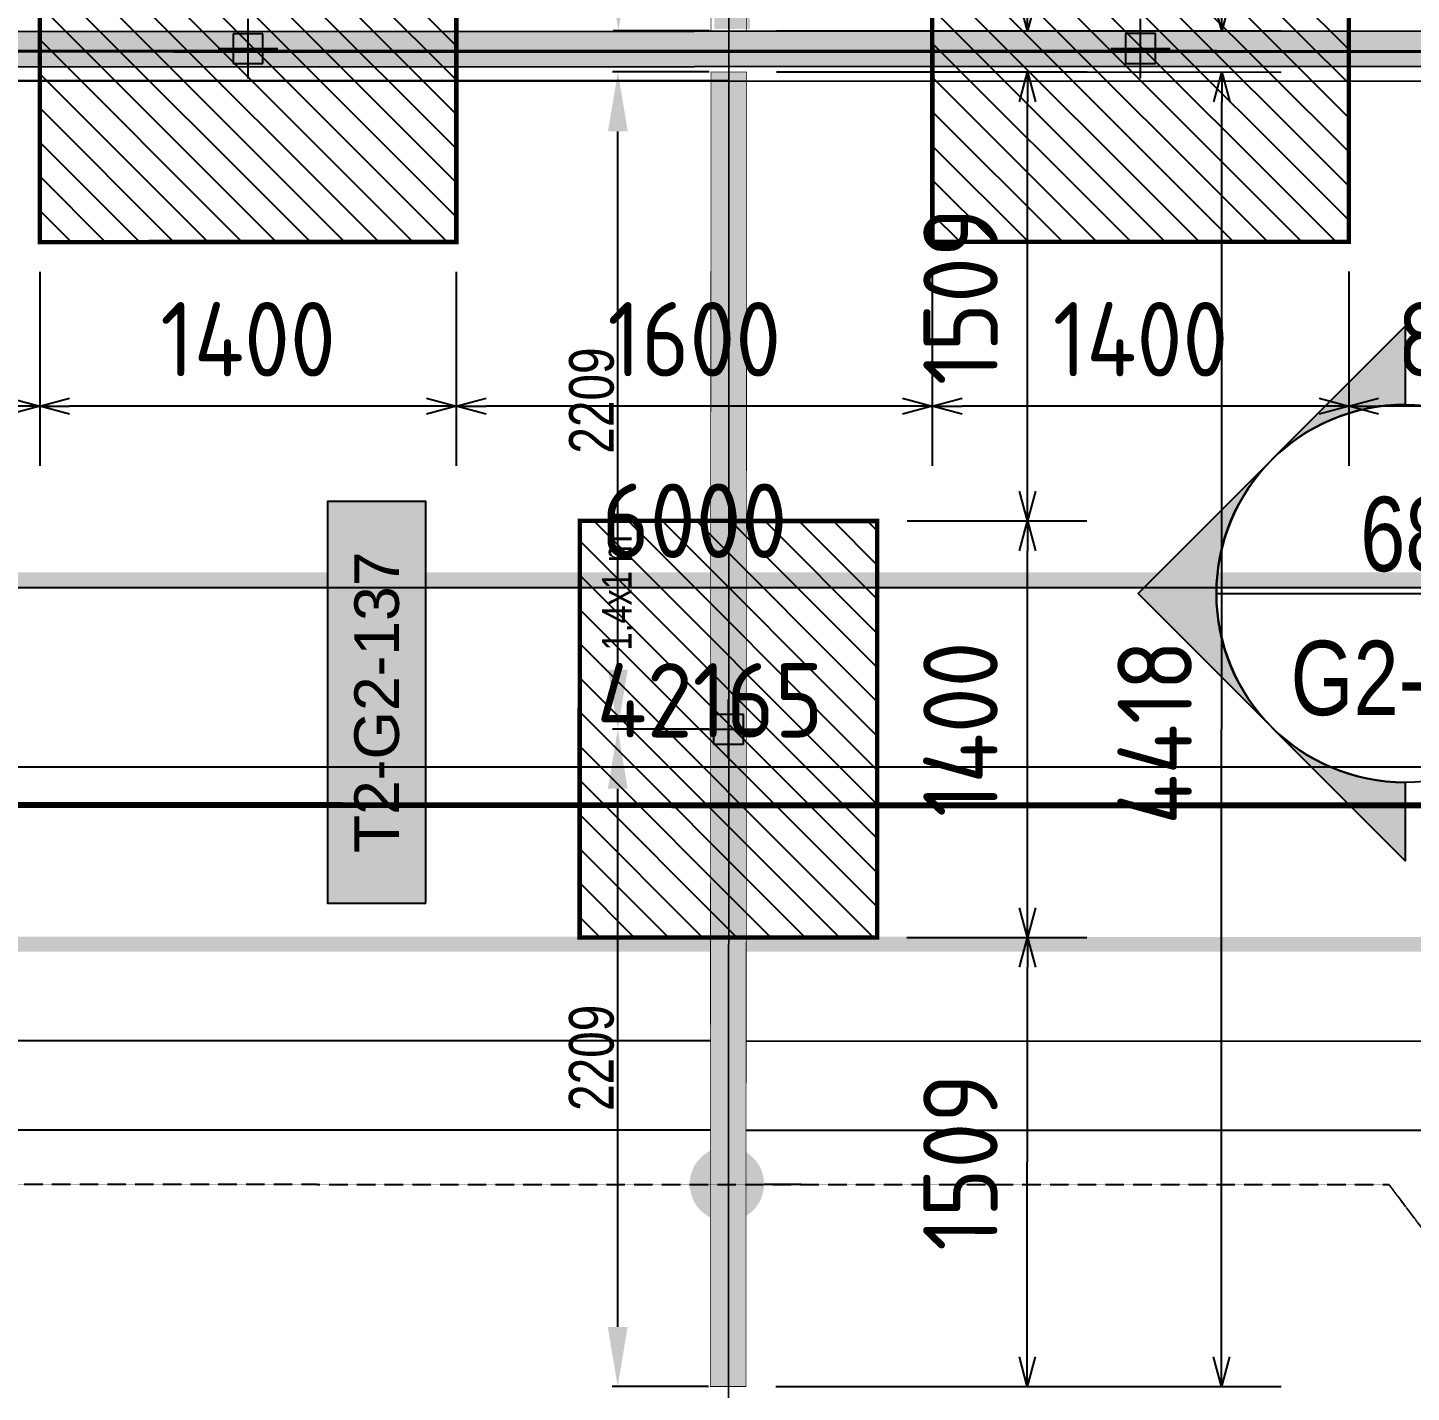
# Model space of a CAD drawing. Header units: centimetres. Extents: x -6122352 to 6876996, y -1694241 to 2592194.
# Drawn here: x 237728 to 242380, y -46698 to -42112 of the extents above; entities that cross this region are included whole.
import ezdxf
from ezdxf.enums import TextEntityAlignment as Align
from ezdxf.xclip import XClip

# ---------------------------------------------------------------- set-up
doc = ezdxf.new("R2010")
doc.units = ezdxf.units.CM
doc.header["$MEASUREMENT"] = 0
doc.header["$XCLIPFRAME"] = 2
doc.header["$PDMODE"] = 66
doc.header["$PDSIZE"] = 100
for name, pattern in [('CENTER', [2, 1.25, -0.25, 0.25, -0.25]), ('DASHED2', [0.375, 0.25, -0.125]), ('DU23023_KAA_00_XX_M2_TR_KPTB_0024$0$DU23023_KAA_00_XX_M2_TR_XRBS_0024$0$PHANTOM2', [1.25, 0.625, -0.125, 0.125, -0.125, 0.125, -0.125]), ('XR-AR-END-SETTING OUT PLAN$0$23261-XR-AR-SI-GF$0$HIDDEN', [0.375, 0.25, -0.125])]:
    doc.linetypes.add(name, pattern=pattern)
doc.layers.get('Defpoints').update_dxf_attribs({"color": 255, "linetype": 'CENTER'})
for name, color, linetype in [('00-MI-DIM', 7, 'Continuous'), ('23585-XR-AR-BOUNDARY WALLS AND SETBACKS$0$setback', 7, 'XR-AR-END-SETTING OUT PLAN$0$23261-XR-AR-SI-GF$0$HIDDEN'), ('@MI-FOOTINGS', 7, 'Continuous'), ('@MI-MEP', 7, 'Continuous'), ('@MI-REF LAYER', 7, 'Continuous'), ('@MI-TYPE-02', 6, 'Continuous'), ('B_TH_4', 7, 'Continuous'), ('PANEL-TAGS', 7, 'Continuous'), ('XR-AR-MID-SETTING OUT FOR MASTER$0$23585-XR-AR-MID-GROUND FLOOR$0$A-Flor-Strs', 1, 'Continuous')]:
    doc.layers.add(name, color=color, linetype=linetype)
doc.layers.add('08-Compound Wall-2', color=6, linetype='Continuous', lineweight=25, true_color=0xff00ff)
doc.layers.add('23585-XR-AR-DAMAC PLOT LIMITS$0$1-Mid units', color=41, linetype='Continuous', lineweight=5)
doc.layers.add('A-ANNO-TEXT', color=3, linetype='Continuous', lineweight=25)
doc.styles.add('Arial Narrow', font='ARIALN.TTF', dxfattribs={"width": 0.95, "height": 500})
doc.styles.add('JWC 1.50MM', font='GOTHIC.TTF', dxfattribs={"width": 0.8, "height": 1.5})
doc.styles.add('PANELTAG_STYLE', font='arial.ttf')
doc.styles.add('Schueco-BEMSTIL', font='isocpeur.ttf', dxfattribs={"width": 0.9})
doc.dimstyles.new('JWC - 1.5', dxfattribs={"dimtxt": 1.5, "dimasz": 2, "dimexe": 0.18, "dimexo": 0.06, "dimgap": 0.09, "dimtad": 1, "dimtoh": 1, "dimdec": 0, "dimzin": 0, "dimdsep": 46, "dimtxsty": 'JWC 1.50MM', "dimcen": 0.09, "dimclrd": 1, "dimclre": 1, "dimclrt": 2, "dimadec": 0, "dimazin": 0, "dimtfac": 1, "dimtdec": 0, "dimtofl": 0, "dimtmove": 0, "dimatfit": 3, "dimfxl": 30, "dimtolj": 1, "dimtzin": 0, "dimarcsym": 0})
doc.dimstyles.new('MI- JWC-TXT-2.5 MM', dxfattribs={"dimscale": 1.5, "dimtxt": 2.5, "dimasz": 1, "dimexe": 2, "dimexo": 1, "dimgap": 1, "dimtad": 1, "dimdec": 0, "dimdsep": 46, "dimtxsty": 'Schueco-BEMSTIL', "dimblk": 'OPEN30', "dimcen": 0, "dimdle": 2, "dimclrd": 140, "dimclre": 8, "dimclrt": 40, "dimadec": 0, "dimazin": 2, "dimtfac": 1, "dimtdec": 0, "dimtix": 1, "dimtmove": 2, "dimatfit": 3, "dimldrblk": 'OPEN', "dimfxl": 2, "dimlwd": -1, "dimlwe": -1, "dimarcsym": 0})
pattern_1 = [(45, (0, 0), (-57.45242597140699, 57.45242597140699), [])]

# ---------------------------------------------------------------- blocks, each defined once
blk = doc.blocks.new('23585-XR-AR-BOUNDARY WALLS AND SETBACKS')
at = {"layer": '08-Compound Wall-2'}
blk.add_lwpolyline([(496616.8231879327, 2769044.626639028), (496599.2025099689, 2769060.773284132), (496593.1572281161, 2769054.175941397), (496589.1040300782, 2769049.752343539), (496585.0504298009, 2769045.328343235), (496580.9970299393, 2769040.904543388), (496576.9436284183, 2769036.480941726), (496570.8297860651, 2769029.808472176), (496588.451056921, 2769013.662229657)], dxfattribs=at)
at = {"layer": '23585-XR-AR-BOUNDARY WALLS AND SETBACKS$0$setback', "ltscale": 40, "const_width": 0.05}
blk.add_lwpolyline([(496589.3042704653, 2769016.813751923), (496574.9270819985, 2769029.987465308), (496579.081752577, 2769034.521751822), (496583.1351982165, 2769038.945401632), (496587.1885940474, 2769043.36919708), (496591.2422023872, 2769047.793206184), (496595.2953435249, 2769052.216741944), (496599.448957163, 2769056.749667525), (496613.8257116083, 2769043.575580135), (496609.6727737097, 2769039.043074088), (496605.6193757943, 2769034.619476363), (496601.5657508896, 2769030.195649182), (496597.5123508899, 2769025.771849183), (496593.4589551392, 2769021.34805382)], close=True, dxfattribs=at)
blk = doc.blocks.new('A$C9d9485f6')
at = {"layer": 'A-ANNO-TEXT', "rotation": 312.4881850805905}
blk.add_blockref('23585-XR-AR-BOUNDARY WALLS AND SETBACKS', (-2377088.534775567, -1504219.252137818), dxfattribs=at)
blk = doc.blocks.new('23585-XR-AR-DAMAC PLOT LIMITS')
at = {"layer": '23585-XR-AR-DAMAC PLOT LIMITS$0$1-Mid units', "color": 251, "true_color": 0x636466}
for points in [[(496584.9767000005, 2769045.3959), (496567.2817000002, 2769061.6097), (496571.3350999998, 2769066.033299999), (496589.0302999998, 2769049.8199)], [(496580.9232999999, 2769040.972100001), (496563.2280999999, 2769057.185900001), (496567.2817000002, 2769061.6097), (496584.9767000005, 2769045.3959)], [(496584.9767000005, 2769045.3959), (496589.0302999998, 2769049.8199), (496606.7253, 2769033.6061), (496602.6716999998, 2769029.1823)], [(496580.9232999999, 2769040.972100001), (496584.9767000005, 2769045.3959), (496602.6716999998, 2769029.1823), (496598.6183000002, 2769024.7585)]]:
    blk.add_lwpolyline(points, close=True, dxfattribs=at)
blk = doc.blocks.new('A$Cf093b529')
at = {"layer": 'A-ANNO-TEXT'}
blk.add_blockref('23585-XR-AR-DAMAC PLOT LIMITS', (-495391.9901121984, -2768603.441896566), dxfattribs=at)
blk = doc.blocks.new('XR-AR-MID-SETTING OUT FOR MASTER')
at = {"layer": 'XR-AR-MID-SETTING OUT FOR MASTER$0$23585-XR-AR-MID-GROUND FLOOR$0$A-Flor-Strs', "color": 8}
for p, q in [((60.05534254956096, 20672.92354680672), (5940.045863168596, 20672.65234583314)), ((60.04151019822535, 20372.92400187173), (5940.031380742199, 20372.65280095958))]:
    blk.add_line(p, q, dxfattribs=at)
blk = doc.blocks.new('MID UNIT')
at = {"xscale": 0.001, "yscale": 0.001, "zscale": 0.001}
blk.add_blockref('XR-AR-MID-SETTING OUT FOR MASTER', (0, 0), dxfattribs=at)
blk = doc.blocks.new('TH_4')
at = {"xscale": -1}
blk.add_blockref('MID UNIT', (495814.3053798475, 2769130.514097063), dxfattribs=at)
blk.add_blockref('MID UNIT', (495814.3053798428, 2769130.514097063))
blk = doc.blocks.new('A$C780da55d')
at = {"layer": 'B_TH_4', "xscale": 1.000039159572381, "yscale": 1.000039159572381, "zscale": 1.000039159572381}
blk.add_blockref('TH_4', (-495814.0704651335, -2769239.302089663), dxfattribs=at)
blk = doc.blocks.new('23585-XR-AR-MALDIVE-2$0$TH_4')
blk.add_blockref('A$C780da55d', (495794.655359471, 2769130.864096801))
blk = doc.blocks.new('A$Ce1b57c37')
at = {"color": 1, "true_color": 0xeb0000, "const_width": 0.009999999999999998}
blk.add_lwpolyline([(33.14809512952343, 3.175623714923859e-05), (27.1480902954936, 2.741534262895584e-05), (21.14795034984127, 0.0001705361064523458), (15.1480929767713, 0.0003013100940734148), (9.147940682712942, 0.0001618568785488605), (0.0007176180370151997, 0.0002176063135266304), (0, 24.00040909252129), (9.14820589730516, 24.00016884296201), (15.14792815688998, 24.00018552900292), (21.1482155630365, 24.00017752288841), (27.148220396135, 24.00018186192028), (33.1480777701363, 24.00005108956248), (42.29799145227298, 24.00001933355816), (42.29800881072879, -2.328306436538696e-10)], close=True, dxfattribs=at)
blk = doc.blocks.new('A$C4721b5b5')
at = {"color": 1, "true_color": 0xeb0000, "const_width": 0.01}
blk.add_lwpolyline([(33.14992066984996, -2.328306436538696e-10), (27.15006329584867, 0.0001013341825455427), (21.14992334786803, 0.0002150123473256826), (15.14991851570085, 0.0001812328118830919), (9.149913681205362, 0.0001474525779485703), (0, 0.0001343116164207458), (0.0001474521122872829, 24.00014129909687), (9.150061134248972, 24.00015443982556), (15.14991850918159, 24.00005310680717), (21.14992334181443, 24.00008688610978), (27.15021074842662, 24.00010832236148), (33.14993300801143, 24.00015444704331), (42.29813890578225, 23.99995908513665), (42.29729119408876, 0.0001242465805262327)], close=True, dxfattribs=at)
blk = doc.blocks.new('_Dot')
at = {"color": 0, "linetype": 'ByBlock', "lineweight": -2}
blk.add_line((-0.5, 0), (-1, 0), dxfattribs=at)
at = {"color": 0, "linetype": 'ByBlock', "const_width": 0.5}
blk.add_lwpolyline([(-0.25, 0, 1), (0.25, 0, 1)], format="xyb", close=True, dxfattribs=at)
blk = doc.blocks.new('A$C112ef4d4')
at = {"color": 1, "true_color": 0xeb0000, "const_width": 0.01}
blk.add_lwpolyline([(37.1698325475445, -20.28184755099937), (31.16982771351468, -20.28185189189389), (25.16968776786234, -20.28170877089724), (19.16983039479237, -20.28157799737528), (13.16967810073402, -20.28171745035797), (4.022455036058091, -20.281661700923), (4.021737418021075, 3.718529785517603), (13.16994331532624, 3.71828953595832), (19.16966557491105, 3.718306221533567), (25.16995298105758, 3.718298215884715), (31.16995781415608, 3.71830255491659), (37.16981518815737, 3.718171782325953), (46.31972887029406, 3.718140026554465), (46.31974622921553, -20.28187930723652)], close=True, dxfattribs=at)
blk = doc.blocks.new('A$C01f2c052')
at = {"color": 1, "true_color": 0xeb0000, "const_width": 0.01}
blk.add_lwpolyline([(33.14992066984996, 0.6392779955640435), (27.15006329631433, 0.6393793299794197), (21.14992334786803, 0.6394930081441998), (15.14991851570085, 0.639459228143096), (9.149913681205362, 0.6394254481419921), (0, 0.6394123071804643), (0.0001474521122872829, 24.63941929489374), (9.150061134248972, 24.63943243538961), (15.14991850918159, 24.63933110237122), (21.14992334181443, 24.639364881441), (27.15021074842662, 24.6393863176927), (33.14993300801143, 24.63943244284019), (42.29813890578225, 24.6392370807007), (42.29729119408876, 0.6394022423774004)], close=True, dxfattribs=at)
blk = doc.blocks.new('_Open30')
at = {"color": 0, "linetype": 'ByBlock', "lineweight": -2}
for p, q in [((-1, 0.26794919), (0, 0)), ((0, 0), (-1, -0.26794919)), ((0, 0), (-1, 0))]:
    blk.add_line(p, q, dxfattribs=at)
blk = doc.blocks.new('*D3399')
at = {"layer": '@MI-TYPE-02', "color": 8, "transparency": 16777216}
for p, q in [((-4207.552780217461, -6261.734852100984), (-4207.552780217461, -7958.825535070674)), ((210.4862131411787, -6260.23905758107), (210.486213141179, -7958.825535070673))]:
    blk.add_line(p, q, dxfattribs=at)
at = {"layer": '@MI-TYPE-02', "color": 140, "transparency": 16777216}
blk.add_line((110.486213141179, -7758.825535070673), (-4107.552780217461, -7758.825535070674), dxfattribs=at)
at = {"layer": 'Defpoints', "color": 0, "transparency": 16777216}
for p in [(-4207.55278021746, -6161.734852100984), (210.4862131411792, -6160.23905758107), (-4207.55278021746, -7758.825535070675)]:
    blk.add_point(p, dxfattribs=at)
at = {"layer": '@MI-TYPE-02', "color": 140, "transparency": 16777216, "xscale": 100, "yscale": 100, "zscale": 100, "rotation": 180}
blk.add_blockref('_Open30', (-4207.552780217461, -7758.825535070674), dxfattribs=at)
at = {"layer": '@MI-TYPE-02', "color": 140, "transparency": 16777216, "xscale": 100, "yscale": 100, "zscale": 100}
blk.add_blockref('_Open30', (210.486213141179, -7758.825535070673), dxfattribs=at)
at = {"layer": '@MI-TYPE-02', "color": 40, "transparency": 16777216, "insert": (-1998.533283538141, -7533.825535070673), "char_height": 250, "attachment_point": 5, "style": 'Schueco-BEMSTIL'}
blk.add_mtext('4418', dxfattribs=at)
blk = doc.blocks.new('_Open')
at = {"color": 0, "linetype": 'ByBlock', "lineweight": -2}
for p, q in [((-1, 0.1666666666666667), (0, 0)), ((-1, -0.1666666666666667), (0, 0)), ((0, 0), (-1, 0))]:
    blk.add_line(p, q, dxfattribs=at)
blk = doc.blocks.new('*D3403')
at = {"layer": '@MI-TYPE-02', "color": 8, "transparency": 16777216}
for p, q in [((-8763.587747998012, -6260.112525587274), (-8763.63587426379, -7958.763245484304)), ((-4345.548798783101, -6261.732897245774), (-4345.596882686804, -7958.88841760841))]:
    blk.add_line(p, q, dxfattribs=at)
at = {"layer": '@MI-TYPE-02', "color": 140, "transparency": 16777216}
blk.add_line((-8663.63020789291, -7758.766078770082), (-4445.591216235653, -7758.885584483173), dxfattribs=at)
at = {"layer": 'Defpoints', "color": 0, "transparency": 16777216}
for p in [(-8763.584914792502, -6160.11252562741), (-4345.545965577591, -6161.732897285909), (-4345.591216275786, -7758.88841768868)]:
    blk.add_point(p, dxfattribs=at)
at = {"layer": '@MI-TYPE-02', "color": 140, "transparency": 16777216, "xscale": 100, "yscale": 100, "zscale": 100}
for p, rotation in [((-8763.630207852773, -7758.763245564574), 179.9983766928187), ((-4345.591216275788, -7758.88841768868), 359.9983766928187)]:
    blk.add_blockref('_Open30', p, dxfattribs=dict(at, rotation=rotation))
at = {"layer": '@MI-TYPE-02', "color": 40, "transparency": 16777216, "insert": (-6565.071490281434, -7533.82553516098), "char_height": 250, "attachment_point": 5, "rotation": 359.99837669281874, "style": 'Schueco-BEMSTIL'}
blk.add_mtext('4418', dxfattribs=at)
blk = doc.blocks.new('T2-SINGLE FOOTING')
at = {"layer": '@MI-FOOTINGS', "transparency": 33554679}
h = blk.add_hatch(dxfattribs=at)
h.set_pattern_fill('ANSI31', color=8, scale=650)
h.set_pattern_definition(pattern_1)
h.paths.add_polyline_path([(-700, 500), (700, 500), (700, -500), (-700, -500)])
at = {"layer": '@MI-FOOTINGS', "color": 62, "const_width": 15}
blk.add_lwpolyline([(-700, 500), (700, 500), (700, -500), (-700, -500)], close=True, dxfattribs=at)
at = {"layer": '@MI-FOOTINGS', "color": 30}
blk.add_point((0, 0), dxfattribs=at)
at = {"color": 94, "insert": (264.757293574512, 425.4484028802568), "char_height": 100, "attachment_point": 1, "style": 'Arial Narrow'}
blk.add_mtext_dynamic_manual_height_columns('1.4x1 m', width=1894.42419414164, gutter_width=2500, heights=[0], dxfattribs=at)
blk = doc.blocks.new('*D3405')
at = {"color": 1, "lineweight": -2, "transparency": 16777216}
for p, q in [((-8763.560173129517, -6034.112528178011), (-8763.560173129517, -5710.853828332969)), ((-6554.540698522062, -6034.922714007276), (-6554.540698522062, -5710.853828332969)), ((-8563.560173129517, -5728.853828332969), (-6754.540698522062, -5728.853828332969))]:
    blk.add_line(p, q, dxfattribs=at)
at = {"color": 1, "transparency": 16777216}
for points in [[(-8563.560173129517, -5695.520494999636), (-8563.560173129517, -5762.187161666302), (-8763.560173129517, -5728.853828332969)], [(-6754.540698522062, -5695.520494999636), (-6754.540698522062, -5762.187161666302), (-6554.540698522062, -5728.853828332969)]]:
    blk.add_solid(points, dxfattribs=at)
at = {"layer": 'Defpoints', "color": 0, "transparency": 16777216}
for p in [(-6554.540698522062, -5728.853828332969), (-8763.560173129517, -6040.112528178011), (-6554.540698522062, -6040.922714007276)]:
    blk.add_point(p, dxfattribs=at)
at = {"color": 2, "transparency": 16777216, "insert": (-7659.050435825789, -5641.08088475717), "char_height": 150, "attachment_point": 5, "style": 'JWC 1.50MM'}
blk.add_mtext('\\A1;2209', dxfattribs=at)
blk = doc.blocks.new('*D3407')
at = {"color": 1, "lineweight": -2, "transparency": 16777216}
for p, q in [((-6554.540698522062, -6034.922714007276), (-6554.540698522062, -5710.853828332969)), ((-4345.521223914577, -6035.732899836541), (-4345.521223914577, -5710.853828332969)), ((-6354.540698522062, -5728.853828332969), (-4545.521223914577, -5728.853828332969))]:
    blk.add_line(p, q, dxfattribs=at)
at = {"color": 1, "transparency": 16777216}
for points in [[(-6354.540698522062, -5695.520494999636), (-6354.540698522062, -5762.187161666302), (-6554.540698522062, -5728.853828332969)], [(-4545.521223914577, -5695.520494999636), (-4545.521223914577, -5762.187161666302), (-4345.521223914577, -5728.853828332969)]]:
    blk.add_solid(points, dxfattribs=at)
at = {"layer": 'Defpoints', "color": 0, "transparency": 16777216}
for p in [(-4345.521223914577, -5728.853828332969), (-6554.540698522062, -6040.922714007276), (-4345.521223914577, -6041.732899836541)]:
    blk.add_point(p, dxfattribs=at)
at = {"color": 2, "transparency": 16777216, "insert": (-5450.030961218319, -5641.08088475717), "char_height": 150, "attachment_point": 5, "style": 'JWC 1.50MM'}
blk.add_mtext('\\A1;2209', dxfattribs=at)
blk = doc.blocks.new('*D874')
at = {"color": 1, "lineweight": -2, "transparency": 16777216}
for p, q in [((-4207.551080294346, -6035.734854325201), (-4207.551080294346, -5712.476154480159)), ((-2009.031605686891, -6036.545040154466), (-2009.031605686891, -5712.476154480159)), ((-4007.551080294346, -5730.476154480159), (-2209.031605686891, -5730.476154480159))]:
    blk.add_line(p, q, dxfattribs=at)
at = {"color": 1, "transparency": 16777216}
for points in [[(-4007.551080294346, -5697.142821146826), (-4007.551080294346, -5763.809487813492), (-4207.551080294346, -5730.476154480159)], [(-2209.031605686891, -5697.142821146826), (-2209.031605686891, -5763.809487813492), (-2009.031605686891, -5730.476154480159)]]:
    blk.add_solid(points, dxfattribs=at)
at = {"layer": 'Defpoints', "color": 0, "transparency": 16777216}
for p in [(-2009.031605686891, -5730.476154480159), (-4207.551080294346, -6041.734854325201), (-2009.031605686891, -6042.545040154466)]:
    blk.add_point(p, dxfattribs=at)
at = {"color": 2, "transparency": 16777216, "insert": (-3108.291342990618, -5642.703210904359), "char_height": 150, "attachment_point": 5, "style": 'JWC 1.50MM'}
blk.add_mtext('\\A1;2199', dxfattribs=at)
blk = doc.blocks.new('*D3538')
at = {"color": 8, "transparency": 16777216}
for p, q in [((-8763.584914792504, -6260.11252562741), (-8763.584914792504, -7305.817373424536)), ((-7254.5530693536, -6700.922712731972), (-7254.5530693536, -7305.817373424536))]:
    blk.add_line(p, q, dxfattribs=at)
at = {"color": 140, "transparency": 16777216}
blk.add_line((-8663.584914792504, -7105.817373424536), (-7354.5530693536, -7105.817373424536), dxfattribs=at)
at = {"layer": 'Defpoints', "color": 0, "transparency": 16777216}
for p in [(-8763.584914792504, -6160.11252562741), (-7254.5530693536, -6600.922712731972), (-7254.5530693536, -7105.817373424536)]:
    blk.add_point(p, dxfattribs=at)
at = {"color": 140, "transparency": 16777216, "xscale": 100, "yscale": 100, "zscale": 100, "rotation": 180}
blk.add_blockref('_Open30', (-8763.584914792504, -7105.817373424536), dxfattribs=at)
at = {"color": 140, "transparency": 16777216, "xscale": 100, "yscale": 100, "zscale": 100}
blk.add_blockref('_Open30', (-7254.5530693536, -7105.817373424536), dxfattribs=at)
at = {"color": 40, "transparency": 16777216, "insert": (-8009.068992073052, -6880.817373424536), "char_height": 250, "attachment_point": 5, "style": 'Schueco-BEMSTIL'}
blk.add_mtext('1509', dxfattribs=at)
blk = doc.blocks.new('*D3539')
at = {"color": 8, "transparency": 16777216}
for p, q in [((-7254.5530693536, -6700.922712731972), (-7254.5530693536, -7305.817373424536)), ((-5854.5530693536, -6700.922712731972), (-5854.5530693536, -7305.817373424536))]:
    blk.add_line(p, q, dxfattribs=at)
at = {"color": 140, "transparency": 16777216}
blk.add_line((-7154.5530693536, -7105.817373424536), (-5954.5530693536, -7105.817373424536), dxfattribs=at)
at = {"layer": 'Defpoints', "color": 0, "transparency": 16777216}
for p in [(-7254.5530693536, -6600.922712731972), (-5854.5530693536, -6600.922712731972), (-5854.5530693536, -7105.817373424536)]:
    blk.add_point(p, dxfattribs=at)
at = {"color": 140, "transparency": 16777216, "xscale": 100, "yscale": 100, "zscale": 100, "rotation": 180}
blk.add_blockref('_Open30', (-7254.5530693536, -7105.817373424536), dxfattribs=at)
at = {"color": 140, "transparency": 16777216, "xscale": 100, "yscale": 100, "zscale": 100}
blk.add_blockref('_Open30', (-5854.5530693536, -7105.817373424536), dxfattribs=at)
at = {"color": 40, "transparency": 16777216, "insert": (-6554.5530693536, -6880.817373424536), "char_height": 250, "attachment_point": 5, "style": 'Schueco-BEMSTIL'}
blk.add_mtext('1400', dxfattribs=at)
blk = doc.blocks.new('*D3540')
at = {"color": 8, "transparency": 16777216}
for p, q in [((-4345.545965577592, -6261.732897285838), (-4345.545965577592, -7305.817373424532)), ((-5854.5530693536, -6700.922712731972), (-5854.5530693536, -7305.817373424532))]:
    blk.add_line(p, q, dxfattribs=at)
at = {"color": 140, "transparency": 16777216}
blk.add_line((-5754.5530693536, -7105.817373424532), (-4445.545965577592, -7105.817373424532), dxfattribs=at)
at = {"layer": 'Defpoints', "color": 0, "transparency": 16777216}
for p in [(-4345.545965577592, -6161.732897285838), (-5854.5530693536, -6600.922712731972), (-4345.545965577592, -7105.817373424532)]:
    blk.add_point(p, dxfattribs=at)
at = {"color": 140, "transparency": 16777216, "xscale": 100, "yscale": 100, "zscale": 100, "rotation": 180}
blk.add_blockref('_Open30', (-5854.5530693536, -7105.817373424532), dxfattribs=at)
at = {"color": 140, "transparency": 16777216, "xscale": 100, "yscale": 100, "zscale": 100}
blk.add_blockref('_Open30', (-4345.545965577592, -7105.817373424532), dxfattribs=at)
at = {"color": 40, "transparency": 16777216, "insert": (-5100.049517465596, -6880.817373424532), "char_height": 250, "attachment_point": 5, "style": 'Schueco-BEMSTIL'}
blk.add_mtext('1509', dxfattribs=at)
blk = doc.blocks.new('*D3541')
at = {"color": 8, "transparency": 16777216}
for p, q in [((-4207.552780217462, -6261.734852100984), (-4207.552780217462, -7305.817373424539)), ((-2698.543954446527, -6700.986955789936), (-2698.543954446527, -7305.817373424539))]:
    blk.add_line(p, q, dxfattribs=at)
at = {"color": 140, "transparency": 16777216}
blk.add_line((-4107.552780217462, -7105.817373424539), (-2798.543954446527, -7105.817373424539), dxfattribs=at)
at = {"layer": 'Defpoints', "color": 0, "transparency": 16777216}
for p in [(-4207.552780217462, -6161.734852100984), (-2698.543954446527, -6600.986955789936), (-2698.543954446527, -7105.817373424539)]:
    blk.add_point(p, dxfattribs=at)
at = {"color": 140, "transparency": 16777216, "xscale": 100, "yscale": 100, "zscale": 100, "rotation": 180}
blk.add_blockref('_Open30', (-4207.552780217462, -7105.817373424539), dxfattribs=at)
at = {"color": 140, "transparency": 16777216, "xscale": 100, "yscale": 100, "zscale": 100}
blk.add_blockref('_Open30', (-2698.543954446527, -7105.817373424539), dxfattribs=at)
at = {"color": 40, "transparency": 16777216, "insert": (-3453.048367331994, -6880.817373424539), "char_height": 250, "attachment_point": 5, "style": 'Schueco-BEMSTIL'}
blk.add_mtext('1509', dxfattribs=at)
blk = doc.blocks.new('T2-FOOTING PLAN')
at = {"layer": '@MI-FOOTINGS', "transparency": 33554679}
h = blk.add_hatch(dxfattribs=at)
h.set_pattern_fill('ANSI31', color=8, scale=650)
h.set_pattern_definition(pattern_1)
h.paths.add_polyline_path([(-700, 650), (700, 650), (700, -650), (-700, -650)])
at = {"layer": '@MI-FOOTINGS', "color": 160, "true_color": 0x3340f0, "const_width": 15}
blk.add_lwpolyline([(-700, 650), (700, 650), (700, -650), (-700, -650)], close=True, dxfattribs=at)
at = {"layer": '@MI-FOOTINGS', "color": 30}
blk.add_point((0, 0), dxfattribs=at)
blk = doc.blocks.new('*D1050')
at = {"layer": '@MI-TYPE-02', "color": 8, "transparency": 16777216}
for p, q in [((609072.0395025731, 2768795.112869462), (609072.0395025731, 2766945.520993832)), ((615071.9738923156, 2768797.316697871), (615071.9738923156, 2766945.520993832))]:
    blk.add_line(p, q, dxfattribs=at)
at = {"layer": '@MI-TYPE-02', "color": 140, "transparency": 16777216}
blk.add_line((614971.9738923156, 2767145.520993832), (609172.0395025731, 2767145.520993832), dxfattribs=at)
at = {"layer": 'Defpoints', "color": 0, "transparency": 16777216}
for p in [(609072.0395025731, 2768895.112869462), (615071.9738923156, 2768897.316697871), (609072.0395025731, 2767145.520993832)]:
    blk.add_point(p, dxfattribs=at)
at = {"layer": '@MI-TYPE-02', "color": 140, "transparency": 16777216, "xscale": 100, "yscale": 100, "zscale": 100, "rotation": 180}
blk.add_blockref('_Open30', (609072.0395025731, 2767145.520993832), dxfattribs=at)
at = {"layer": '@MI-TYPE-02', "color": 140, "transparency": 16777216, "xscale": 100, "yscale": 100, "zscale": 100}
blk.add_blockref('_Open30', (615071.9738923156, 2767145.520993832), dxfattribs=at)
at = {"layer": '@MI-TYPE-02', "color": 40, "transparency": 16777216, "insert": (612072.0066974444, 2767370.520993832), "char_height": 250, "attachment_point": 5, "style": 'Schueco-BEMSTIL'}
blk.add_mtext('6000', dxfattribs=at)
blk = doc.blocks.new('*D1079')
at = {"layer": '@MI-TYPE-02', "color": 8, "transparency": 16777216}
for p, q in [((-18135.00906374038, -163.1521175145172), (-18135.00906374038, -1404.940384019166)), ((-18935.08692406966, -752.6103638105475), (-18935.08692406966, -1404.940384019166))]:
    blk.add_line(p, q, dxfattribs=at)
at = {"layer": '@MI-TYPE-02', "color": 140, "transparency": 16777216}
blk.add_line((-18235.00906374038, -1204.940384019166), (-18835.08692406966, -1204.940384019166), dxfattribs=at)
at = {"layer": 'Defpoints', "color": 0, "transparency": 16777216}
for p in [(-18135.00906374038, -63.15211751451716), (-18935.08692406966, -652.6103638105475), (-18935.08692406966, -1204.940384019166)]:
    blk.add_point(p, dxfattribs=at)
at = {"layer": '@MI-TYPE-02', "color": 140, "transparency": 16777216, "xscale": 100, "yscale": 100, "zscale": 100, "rotation": 180}
blk.add_blockref('_Open30', (-18935.08692406966, -1204.940384019166), dxfattribs=at)
at = {"layer": '@MI-TYPE-02', "color": 140, "transparency": 16777216, "xscale": 100, "yscale": 100, "zscale": 100}
blk.add_blockref('_Open30', (-18135.00906374038, -1204.940384019166), dxfattribs=at)
at = {"layer": '@MI-TYPE-02', "color": 40, "transparency": 16777216, "insert": (-18535.04799390502, -979.9403840191662), "char_height": 250, "attachment_point": 5, "style": 'Schueco-BEMSTIL'}
blk.add_mtext('800', dxfattribs=at)
blk = doc.blocks.new('*D1080')
at = {"layer": '@MI-TYPE-02', "color": 8, "transparency": 16777216}
for p, q in [((-20335.08690207577, -752.8585224009499), (-20335.08690207577, -1404.940384018925)), ((-18935.08692406966, -752.6103638105475), (-18935.08692406966, -1404.940384018925))]:
    blk.add_line(p, q, dxfattribs=at)
at = {"layer": '@MI-TYPE-02', "color": 140, "transparency": 16777216}
blk.add_line((-19035.08692406966, -1204.940384018925), (-20235.08690207577, -1204.940384018925), dxfattribs=at)
at = {"layer": 'Defpoints', "color": 0, "transparency": 16777216}
for p in [(-20335.08690207577, -652.8585224009499), (-18935.08692406966, -652.6103638105475), (-20335.08690207577, -1204.940384018925)]:
    blk.add_point(p, dxfattribs=at)
at = {"layer": '@MI-TYPE-02', "color": 140, "transparency": 16777216, "xscale": 100, "yscale": 100, "zscale": 100, "rotation": 180}
blk.add_blockref('_Open30', (-20335.08690207577, -1204.940384018925), dxfattribs=at)
at = {"layer": '@MI-TYPE-02', "color": 140, "transparency": 16777216, "xscale": 100, "yscale": 100, "zscale": 100}
blk.add_blockref('_Open30', (-18935.08692406966, -1204.940384018925), dxfattribs=at)
at = {"layer": '@MI-TYPE-02', "color": 40, "transparency": 16777216, "insert": (-19635.08691307272, -979.9403840189248), "char_height": 250, "attachment_point": 5, "style": 'Schueco-BEMSTIL'}
blk.add_mtext('1400', dxfattribs=at)
blk = doc.blocks.new('*D1076')
at = {"layer": '@MI-TYPE-02', "color": 8, "transparency": 16777216}
for p, q in [((-21935.08687694002, -753.1421322188459), (-21935.08687694002, -1404.940384019085)), ((-20335.08690207584, -752.85852240111), (-20335.08690207584, -1404.940384019085))]:
    blk.add_line(p, q, dxfattribs=at)
at = {"layer": '@MI-TYPE-02', "color": 140, "transparency": 16777216}
blk.add_line((-20435.08690207584, -1204.940384019085), (-21835.08687694002, -1204.940384019085), dxfattribs=at)
at = {"layer": 'Defpoints', "color": 0, "transparency": 16777216}
for p in [(-21935.08687694002, -653.1421322188459), (-20335.08690207584, -652.85852240111), (-21935.08687694002, -1204.940384019085)]:
    blk.add_point(p, dxfattribs=at)
at = {"layer": '@MI-TYPE-02', "color": 140, "transparency": 16777216, "xscale": 100, "yscale": 100, "zscale": 100, "rotation": 180}
blk.add_blockref('_Open30', (-21935.08687694002, -1204.940384019085), dxfattribs=at)
at = {"layer": '@MI-TYPE-02', "color": 140, "transparency": 16777216, "xscale": 100, "yscale": 100, "zscale": 100}
blk.add_blockref('_Open30', (-20335.08690207584, -1204.940384019085), dxfattribs=at)
at = {"layer": '@MI-TYPE-02', "color": 40, "transparency": 16777216, "insert": (-21135.08688950793, -979.9403840190848), "char_height": 250, "attachment_point": 5, "style": 'Schueco-BEMSTIL'}
blk.add_mtext('1600', dxfattribs=at)
blk = doc.blocks.new('*D1077')
at = {"layer": '@MI-TYPE-02', "color": 8, "transparency": 16777216}
for p, q in [((-23335.08685494631, -753.3902908095539), (-23335.08685494631, -1404.94038401939)), ((-21935.08687694008, -753.1421322191514), (-21935.08687694008, -1404.94038401939))]:
    blk.add_line(p, q, dxfattribs=at)
at = {"layer": '@MI-TYPE-02', "color": 140, "transparency": 16777216}
blk.add_line((-22035.08687694008, -1204.94038401939), (-23235.08685494631, -1204.94038401939), dxfattribs=at)
at = {"layer": 'Defpoints', "color": 0, "transparency": 16777216}
for p in [(-23335.08685494631, -653.3902908095539), (-21935.08687694008, -653.1421322191514), (-23335.08685494631, -1204.94038401939)]:
    blk.add_point(p, dxfattribs=at)
at = {"layer": '@MI-TYPE-02', "color": 140, "transparency": 16777216, "xscale": 100, "yscale": 100, "zscale": 100, "rotation": 180}
blk.add_blockref('_Open30', (-23335.08685494631, -1204.94038401939), dxfattribs=at)
at = {"layer": '@MI-TYPE-02', "color": 140, "transparency": 16777216, "xscale": 100, "yscale": 100, "zscale": 100}
blk.add_blockref('_Open30', (-21935.08687694008, -1204.94038401939), dxfattribs=at)
at = {"layer": '@MI-TYPE-02', "color": 40, "transparency": 16777216, "insert": (-22635.08686594319, -979.9403840193904), "char_height": 250, "attachment_point": 5, "style": 'Schueco-BEMSTIL'}
blk.add_mtext('1400', dxfattribs=at)
blk = doc.blocks.new('*D1078')
at = {"layer": '@MI-TYPE-02', "color": 8, "transparency": 16777216}
for p, q in [((-24134.94345348293, -165.3559459233657), (-24134.94345348293, -1404.940384019085)), ((-23335.08685494622, -753.3902908097953), (-23335.08685494622, -1404.940384019085))]:
    blk.add_line(p, q, dxfattribs=at)
at = {"layer": '@MI-TYPE-02', "color": 140, "transparency": 16777216}
blk.add_line((-23435.08685494622, -1204.940384019085), (-24034.94345348293, -1204.940384019085), dxfattribs=at)
at = {"layer": 'Defpoints', "color": 0, "transparency": 16777216}
for p in [(-24134.94345348293, -65.35594592336565), (-23335.08685494622, -653.3902908097953), (-24134.94345348293, -1204.940384019085)]:
    blk.add_point(p, dxfattribs=at)
at = {"layer": '@MI-TYPE-02', "color": 140, "transparency": 16777216, "xscale": 100, "yscale": 100, "zscale": 100, "rotation": 180}
blk.add_blockref('_Open30', (-24134.94345348293, -1204.940384019085), dxfattribs=at)
at = {"layer": '@MI-TYPE-02', "color": 140, "transparency": 16777216, "xscale": 100, "yscale": 100, "zscale": 100}
blk.add_blockref('_Open30', (-23335.08685494622, -1204.940384019085), dxfattribs=at)
at = {"layer": '@MI-TYPE-02', "color": 40, "transparency": 16777216, "insert": (-23735.01515421458, -979.9403840190848), "char_height": 250, "attachment_point": 5, "style": 'Schueco-BEMSTIL'}
blk.add_mtext('800', dxfattribs=at)
blk = doc.blocks.new('*D1057')
at = {"layer": '@MI-TYPE-02', "color": 8, "transparency": 16777216}
for p, q in [((591042.0362842898, 2768791.787559625), (591042.0362842898, 2766342.044964897)), ((633206.9988707751, 2768800.469215724), (633206.9988707751, 2766342.044964897))]:
    blk.add_line(p, q, dxfattribs=at)
at = {"layer": '@MI-TYPE-02', "color": 140, "transparency": 16777216}
blk.add_line((633106.9988707751, 2766542.044964897), (591142.0362842898, 2766542.044964897), dxfattribs=at)
at = {"layer": 'Defpoints', "color": 0, "transparency": 16777216}
for p in [(591042.0362842898, 2768891.787559625), (633206.9988707751, 2768900.469215724), (591042.0362842898, 2766542.044964897)]:
    blk.add_point(p, dxfattribs=at)
at = {"layer": '@MI-TYPE-02', "color": 140, "transparency": 16777216, "xscale": 100, "yscale": 100, "zscale": 100, "rotation": 180}
blk.add_blockref('_Open30', (591042.0362842898, 2766542.044964897), dxfattribs=at)
at = {"layer": '@MI-TYPE-02', "color": 140, "transparency": 16777216, "xscale": 100, "yscale": 100, "zscale": 100}
blk.add_blockref('_Open30', (633206.9988707751, 2766542.044964897), dxfattribs=at)
at = {"layer": '@MI-TYPE-02', "color": 40, "transparency": 16777216, "insert": (612124.5175775324, 2766767.044964897), "char_height": 250, "attachment_point": 5, "style": 'Schueco-BEMSTIL'}
blk.add_mtext('42165', dxfattribs=at)
blk = doc.blocks.new('*U1430')
h = blk.add_hatch(color=94)
edge = h.paths.add_edge_path()
edge.add_line((-5.853590386044781e-15, -6.350000000000011), (-3.839567134987508e-15, -8.98025612106916))
edge.add_line((-3.839567134987508e-15, -8.98025612106916), (-8.98025612106916, -1.4210854715202e-14))
edge.add_line((-8.98025612106916, -1.364422505680946e-14), (-1.243449787580175e-14, 8.980256121069147))
edge.add_line((-1.308023176029987e-14, 8.980256121069147), (-6.554262137165959e-15, 6.349999999999988))
edge.add_arc((-2.326472348102011e-15, -1.154631945610163e-14), 6.35, 90.00000000000004, 269.9999999999999)
at = {"color": 94}
blk.add_line((-6.35, -5.639932965095795e-15), (6.35, -1.127986593019159e-14), dxfattribs=at)
for points in [[(-5.853590386044781e-15, -6.350000000000011), (-3.839567134987508e-15, -8.98025612106916), (-8.98025612106916, -1.364422505680946e-14), (-1.308023176029987e-14, 8.980256121069147), (-6.554262137165959e-15, 6.349999999999988, 0.9999999999999994)], [(-4.490128060534579, 4.490128060534578, 0.4142135623730951), (-4.490128060534578, -4.49012806053458), (-8.98025612106916, -1.236372533598709e-15), (-4.490128060534585, 4.490128060534578)]]:
    blk.add_lwpolyline(points, format="xyb", close=True)
blk.add_circle((-1.409983241273949e-15, -5.639932965095795e-15), 6.35, dxfattribs=at)
at = {"style": 'Arial Narrow', "width": 0.95, "flags": 8}
blk.add_attdef('VIEWNUMBER', text='', height=2.5, dxfattribs=at).set_placement((-1.409983241273949e-15, -5.639932965095795e-15), align=Align.BOTTOM_CENTER)
blk.add_attdef('SHEETNUMBER', text='', height=2.5, dxfattribs=at).set_placement((-1.409983241273949e-15, -1.587500000000005), align=Align.TOP_CENTER)
blk = doc.blocks.new('PANELTAG')
at = {"layer": 'PANEL-TAGS', "color": 1}
blk.add_lwpolyline([(-13.5, -3.3), (13.5, -3.3), (13.5, 3.3), (-13.5, 3.3)], close=True, dxfattribs=at)
at = {"layer": 'PANEL-TAGS', "color": 40, "true_color": 0xffd700}
blk.add_solid([(-13.5, -3.3), (13.5, -3.3), (-13.5, 3.3), (13.5, 3.3)], dxfattribs=at)
at = {"layer": 'PANEL-TAGS', "color": 5, "style": 'PANELTAG_STYLE'}
blk.add_attdef('TAGNO', text='', height=3, dxfattribs=at).set_placement((0, 0), align=Align.CENTER)
blk = doc.blocks.new('G6-Partition Walls')
at = {"layer": '@MI-TYPE-02'}
h = blk.add_hatch(color=256, dxfattribs=at)
h.dxf.hatch_style = 1
h.paths.add_polyline_path([(-8541.848166098527, -40.88074224028969), (-8541.872907761543, -160.8807396896445), (-4353.582160762395, -161.8629796194436), (-4353.557419099379, -41.86298217007425)])
h.paths.add_polyline_path([(-8763.560173129517, -6040.112528178011), (-8763.584914792504, -6160.11252562741), (-4345.545965577592, -6161.732897285925), (-4345.521223914606, -6041.732899836541)])
h.paths.add_polyline_path([(-8542.19776121981, -12160.61579771977), (-8542.215580055898, -12040.61579904273), (-4353.924783344119, -12039.87460564774), (-4353.906964507973, -12159.87460432477)])
h.paths.add_polyline_path([(-8463.178936703334, -18160.78914379676), (-8463.196755539451, -18040.78914511974), (-4346.711233538779, -18040.01476849896), (-4346.693414702633, -18160.01476717599)])
h = blk.add_hatch(color=256, dxfattribs=at)
h.dxf.hatch_style = 1
h.paths.add_polyline_path([(-5.304100813460536, -51.90883249402395), (-5.282758996705525, -171.9088305962214), (-4193.57353214777, -172.7726909732301), (-4193.594873964525, -52.77269287103263)])
h.paths.add_polyline_path([(216.2379355836019, -6051.146585927592), (216.2592774003861, -6171.14658402979), (-4201.779715958255, -6172.642378549717), (-4201.80105777501, -6052.64238044752)])
h.paths.add_polyline_path([(-5.297882661077892, -12171.64389301397), (-5.276663978758734, -12051.64389488993), (-4193.567438014026, -12050.78432194144), (-4193.588656696404, -12170.78432006548)])
h.paths.add_polyline_path([(-84.48670436747489, -18171.81471459678), (-84.46548568509752, -18051.81471647276), (-4200.950984102004, -18050.92427800981), (-4200.972202784353, -18170.92427613385)])
at = {"layer": '@MI-TYPE-02', "const_width": 2.5}
for points in [[(-8763.560173129517, -6040.112528178011), (-8763.584914792504, -6160.11252562741), (-4345.545965577592, -6161.732897285925), (-4345.521223914606, -6041.732899836541)], [(210.4648713243951, -6040.239059478874), (210.4862131411792, -6160.239057581071), (-4207.552780217462, -6161.734852100999), (-4207.574122034217, -6041.734853998802)]]:
    blk.add_lwpolyline(points, close=True, dxfattribs=at)
blk.add_blockref('T2-SINGLE FOOTING', (-6554.5530693536, -6100.922712731972))
at = {"color": 94}
for base, p1, p2, picture, middle in [((-6554.540698522062, -5728.853828332969), (-8763.560173129517, -6040.112528178011), (-6554.540698522062, -6040.922714007276), '*D3405', (-7659.050435825789, -5641.08088475717)), ((-4345.521223914577, -5728.853828332969), (-6554.540698522062, -6040.922714007276), (-4345.521223914577, -6041.732899836541), '*D3407', (-5450.030961218319, -5641.08088475717)), ((-2009.031605686891, -5730.476154480159), (-4207.551080294346, -6041.734854325201), (-2009.031605686891, -6042.545040154466), '*D874', (-3108.291342990618, -5642.703210904359))]:
    dim = blk.add_linear_dim(base=base, p1=p1, p2=p2, dimstyle='JWC - 1.5', dxfattribs=at)
    dim.commit()
    dim.dimension.update_dxf_attribs({"geometry": picture, "text_midpoint": middle})
for base, p1, p2, picture, middle in [((-7254.5530693536, -7105.817373424536), (-8763.584914792504, -6160.11252562741), (-7254.5530693536, -6600.922712731972), '*D3538', (-8009.068992073052, -6880.817373424536)), ((-4345.545965577592, -7105.817373424532), (-5854.5530693536, -6600.922712731972), (-4345.545965577592, -6161.732897285838), '*D3540', (-5100.049517465596, -6880.817373424532)), ((-2698.543954446527, -7105.817373424539), (-4207.552780217462, -6161.734852100984), (-2698.543954446527, -6600.986955789936), '*D3541', (-3453.048367331994, -6880.817373424539)), ((-5854.5530693536, -7105.817373424536), (-7254.5530693536, -6600.922712731972), (-5854.5530693536, -6600.922712731972), '*D3539', (-6554.5530693536, -6880.817373424536))]:
    dim = blk.add_linear_dim(base=base, p1=p1, p2=p2, dimstyle='MI- JWC-TXT-2.5 MM')
    dim.commit()
    dim.dimension.update_dxf_attribs({"geometry": picture, "text_midpoint": middle})
at = {"layer": '@MI-TYPE-02'}
dim = blk.add_linear_dim(base=(-4345.591216275786, -7758.88841768868), p1=(-8763.584914792504, -6160.11252562741), p2=(-4345.545965577592, -6161.73289728591), angle=179.9983766928187, dimstyle='MI- JWC-TXT-2.5 MM', dxfattribs=at)
dim.commit()
dim.dimension.update_dxf_attribs({"geometry": '*D3403', "text_midpoint": (-6565.077864993827, -7758.825535070674), "dimtype": 128})
dim = blk.add_linear_dim(base=(-4207.55278021746, -7758.825535070675), p1=(210.4862131411792, -6160.239057581071), p2=(-4207.552780217462, -6161.734852100984), dimstyle='MI- JWC-TXT-2.5 MM', dxfattribs=at)
dim.commit()
dim.dimension.update_dxf_attribs({"geometry": '*D3399', "text_midpoint": (-1998.533283538141, -7533.825535070673)})
blk = doc.blocks.new('G6-T2-REAR-RIGHT END')
at = {"layer": '@MI-TYPE-02'}
h = blk.add_hatch(color=256, dxfattribs=at)
h.dxf.hatch_style = 1
h.paths.add_polyline_path([(-42165.20322779473, 51.31790563929826), (-36165.26883805217, 53.52173404814675), (-36164.79980276595, -66.47734930645674), (-42164.73419250851, -68.68117771530524)])
h.paths.add_polyline_path([(-36155.27285284246, 52.39341225381941), (-30155.33846309991, 54.5972406626679), (-30154.86942781368, -65.4018426919356), (-36154.80381755624, -67.6056711007841)])
h.paths.add_polyline_path([(-30145.34286372142, 53.5676308167167), (-24145.40847397898, 55.77145922509953), (-24144.93943869264, -64.2276241290383), (-30144.8738284352, -66.4314525378868)])
h.paths.add_polyline_path([(-24135.41248876916, 54.64313743077219), (-18135.47809902672, 56.84696583962068), (-18135.00906374038, -63.15211751451716), (-24134.94345348293, -65.35594592336565)])
h.paths.add_polyline_path([(-18125.4829011769, 55.92008403828368), (-12125.54851143435, 58.12391244713217), (-12125.07947614801, -61.87517090747133), (-18125.01386589068, -64.07899931631982)])
h.paths.add_polyline_path([(-12115.5537454345, 57.30751616088673), (-6115.619355691946, 59.51134456973523), (-6115.150320405606, -60.48773878440261), (-12115.08471014828, -62.6915671932511)])
h.paths.add_polyline_path([(-6105.623370482237, 58.38302277540788), (-0.2345176431117579, 59.99954167706892), (0.2345176431117579, -59.99954167706892), (-6105.154335196014, -61.61606057872996)])
blk.add_lwpolyline([(-24135.41248876916, 54.64313743077219), (-18135.47809902672, 56.84696583962068), (-18135.00906374038, -63.15211751451716), (-24134.94345348293, -65.35594592336565)], close=True, dxfattribs=at)
at = {"layer": '@MI-FOOTINGS', "xscale": -1, "rotation": 0.01015602854542941}
for p in [(-22635.20208243164, -3.266221725847572), (-19635.20212956122, -2.734453317243606)]:
    blk.add_blockref('T2-FOOTING PLAN', p, dxfattribs=at)
at = {"layer": '@MI-TYPE-02'}
for base, p1, p2, picture, middle in [((-42164.94667176623, -2418.423850487918), (0.01591471908614039, -59.99959966121241), (-42164.94667176623, -68.68125576060265), '*D1057', (-21082.46537852357, -2193.423850487918)), ((-24134.94345348293, -1814.947821553797), (-18135.00906374038, -63.15211751451716), (-24134.94345348293, -65.35594592336565), '*D1050', (-21134.97625861166, -1589.947821553797))]:
    dim = blk.add_linear_dim(base=base, p1=p1, p2=p2, angle=180, dimstyle='MI- JWC-TXT-2.5 MM', dxfattribs=at)
    dim.commit()
    dim.dimension.update_dxf_attribs({"geometry": picture, "text_midpoint": middle, "insert": (-633206.982956056, -2768960.468815385)})
for base, p1, p2, picture, middle in [((-24134.94345348297, -1204.940384019003), (-23335.08685494622, -653.3902908097953), (-24134.94345348293, -65.35594592336565), '*D1078', (-23735.01515421458, -979.9403840190848)), ((-18935.08692406966, -1204.940384019166), (-18135.00906374038, -63.15211751451716), (-18935.08692406966, -652.6103638105475), '*D1079', (-18535.04799390502, -979.9403840191662)), ((-23335.08685494631, -1204.94038401939), (-21935.08687694008, -653.1421322191514), (-23335.08685494631, -653.3902908095539), '*D1077', (-22635.08686594319, -979.9403840193904)), ((-21935.08687694002, -1204.940384019085), (-20335.08690207584, -652.85852240111), (-21935.08687694002, -653.1421322188459), '*D1076', (-21135.08688950793, -979.9403840190848)), ((-20335.08690207577, -1204.940384018925), (-18935.08692406966, -652.6103638105475), (-20335.08690207577, -652.8585224009499), '*D1080', (-19635.08691307272, -979.9403840189248))]:
    dim = blk.add_linear_dim(base=base, p1=p1, p2=p2, angle=180, dimstyle='MI- JWC-TXT-2.5 MM', dxfattribs=at)
    dim.commit()
    dim.dimension.update_dxf_attribs({"geometry": picture, "text_midpoint": middle})

msp = doc.modelspace()

# ---------------------------------------------------------------- block references
at = {"layer": '@MI-MEP', "color": 10, "xscale": 999.9999999999999, "yscale": 999.9999999999999, "zscale": 999.9999999999999, "rotation": 179.9918337880914}
msp.add_blockref('A$Ce1b57c37', (261236.8702080962, -18194.22488699015), dxfattribs=at)
at = {"layer": '@MI-REF LAYER', "xscale": 1000, "yscale": 1000, "zscale": 1000}
msp.add_blockref('A$C9d9485f6', (-23958.95045533385, 48155.57226163784), dxfattribs=at)
at = {"layer": '@MI-REF LAYER', "xscale": 1000, "yscale": 1000, "zscale": 1000, "rotation": 312.4882903633292}
msp.add_blockref('A$Cf093b529', (-891608.7329339073, 539022.7201118186), dxfattribs=at)
at = {"layer": '@MI-REF LAYER', "color": 10, "xscale": 1000, "yscale": 1000, "zscale": 1000, "rotation": 179.990120614893}
msp.add_blockref('A$C112ef4d4', (265255.8280328969, -38476.79746516186), dxfattribs=at)

# ---------------------------------------------------------------- next in the draw order: block references
at = {"layer": '@MI-REF LAYER'}
ref = msp.add_blockref('23585-XR-AR-MALDIVE-2$0$TH_4', (-496065279.1720243, -2769108736.024544), dxfattribs=dict(at, xscale=999.9999999999999, yscale=999.9999999999999, zscale=999.9999999999999, rotation=359.9898394798748))
XClip(ref).set_block_clipping_path([(495793.21558611444, 2769130.513854292), (495835.25285888393, 2769130.5138520016), (495835.2536825731, 2769154.4537907955), (495826.30549856066, 2769154.4138743416), (495820.3057792054, 2769154.4138282165), (495814.3054913876, 2769154.4138067807), (495808.3054867608, 2769154.413773002), (495802.30562713346, 2769154.4138743337), (495793.21558691445, 2769154.4538613143)])

# ---------------------------------------------------------------- next in the draw order: linework, layer by layer
at = {"layer": '00-MI-DIM', "color": 94, "linetype": 'DU23023_KAA_00_XX_M2_TR_KPTB_0024$0$DU23023_KAA_00_XX_M2_TR_XRBS_0024$0$PHANTOM2', "ltscale": 10, "const_width": 50, "elevation": 157.4610399852849}
msp.add_lwpolyline([(263982.8230798827, -43721.46380803531), (263982.8230798827, -43967.45785630494), (899.0718581066467, -43967.45785630494), (895.5048069178355, -43721.3295104701)], dxfattribs=at)

# ---------------------------------------------------------------- next in the draw order: block references
msp.add_blockref('G6-T2-REAR-RIGHT END', (261104.4271371001, -42178.76256552078))
at = {"layer": '00-MI-DIM'}
ref = msp.add_blockref('*U1430', (242359.2068656856, -44013.22711421818), dxfattribs=dict(at, xscale=100, yscale=100, zscale=100))
ref.add_attrib('VIEWNUMBER', '68', dxfattribs={"layer": '0', "height": 250, "style": 'Arial Narrow', "width": 0.95}).set_placement((242359.2068656856, -44013.22711421818), align=Align.BOTTOM_CENTER)
ref.add_attrib('SHEETNUMBER', 'G2-T2', dxfattribs={"layer": '0', "height": 250, "style": 'Arial Narrow', "width": 0.95}).set_placement((242359.2068656856, -44171.97711421818), align=Align.TOP_CENTER)
at = {"layer": '@MI-MEP', "color": 10, "xscale": 1000, "yscale": 1000, "zscale": 1000, "rotation": 359.9898395876862}
msp.add_blockref('A$C4721b5b5', (218931.0552343792, -66187.09152374051), dxfattribs=at)
at = {"layer": '@MI-REF LAYER', "extrusion": (7.325489259026273e-12, 6.924061130985904e-09, 1), "xscale": -250, "yscale": 250, "zscale": 250, "rotation": 359.8945074406977}
msp.add_blockref('_Dot', (240078.7493307106, -45998.00444537727, -22.46053902636486), dxfattribs=at)
at = {"layer": 'PANEL-TAGS'}
ref = msp.add_blockref('PANELTAG', (238901.510893146, -44378.85527825542), dxfattribs=dict(at, xscale=50.00000000000001, yscale=50.00000000000001, zscale=50.00000000000001, rotation=90.00000000000001))
ref.add_attrib('TAGNO', 'T2-G2-137', dxfattribs={"color": 5, "height": 150, "rotation": 90, "style": 'PANELTAG_STYLE'}).set_placement((238901.510893146, -44378.85527825542), align=Align.MIDDLE_CENTER)

# ---------------------------------------------------------------- next in the draw order: wipeouts: each hides what was drawn before it
at = {"color": 10}
msp.add_wipeout([(258235.97179158079, -46419.66377029071), (251985.72425109692, -46418.55538738829), (251985.80762648117, -46719.185038319076), (228184.37425740188, -46714.96422227698), (228184.56221266376, -46414.339923414256), (221934.31671683336, -46413.22623358815), (221931.8343687674, -60687.057120751706), (258229.51525867934, -60694.77604477588)], dxfattribs=at).dxf.layer = '@MI-REF LAYER'

# ---------------------------------------------------------------- next in the draw order: linework, layer by layer
at = {"layer": '@MI-REF LAYER', "color": 1, "const_width": 20}
msp.add_lwpolyline([(219048.3693488492, -42214.13879634791), (221523.9904027227, -44721.77737491633), (235508.9557809509, -44723.97543265758), (235506.6928260759, -47433.06361625211), (235508.9557809509, -44723.97543265758), (258098.1181950836, -44727.3372351632), (260923.9181310028, -42207.3440228468)], dxfattribs=at)
at = {"layer": '@MI-REF LAYER', "linetype": 'DASHED2', "extrusion": (1.726954245872189e-12, -7.460188284697674e-09, 1), "elevation": -22.45987871023067}
msp.add_lwpolyline([(228080.2236482479, -45997.60279084165), (242303.8170192638, -45999.25850631193), (242860.528171468, -46736.10170518234)], dxfattribs=at)

# ---------------------------------------------------------------- next in the draw order: block references
at = {"layer": '@MI-REF LAYER', "color": 10, "xscale": 1000, "yscale": 1000, "zscale": 1000, "rotation": 359.9898394800435}
msp.add_blockref('A$C01f2c052', (218930.9418682572, -66826.36950916116), dxfattribs=at)
at = {"layer": '@MI-TYPE-02', "rotation": 89.9898100330467}
msp.add_blockref('G6-Partition Walls', (233984.4077848797, -37913.66632590975), dxfattribs=at)

doc.saveas('drawing.dxf')
